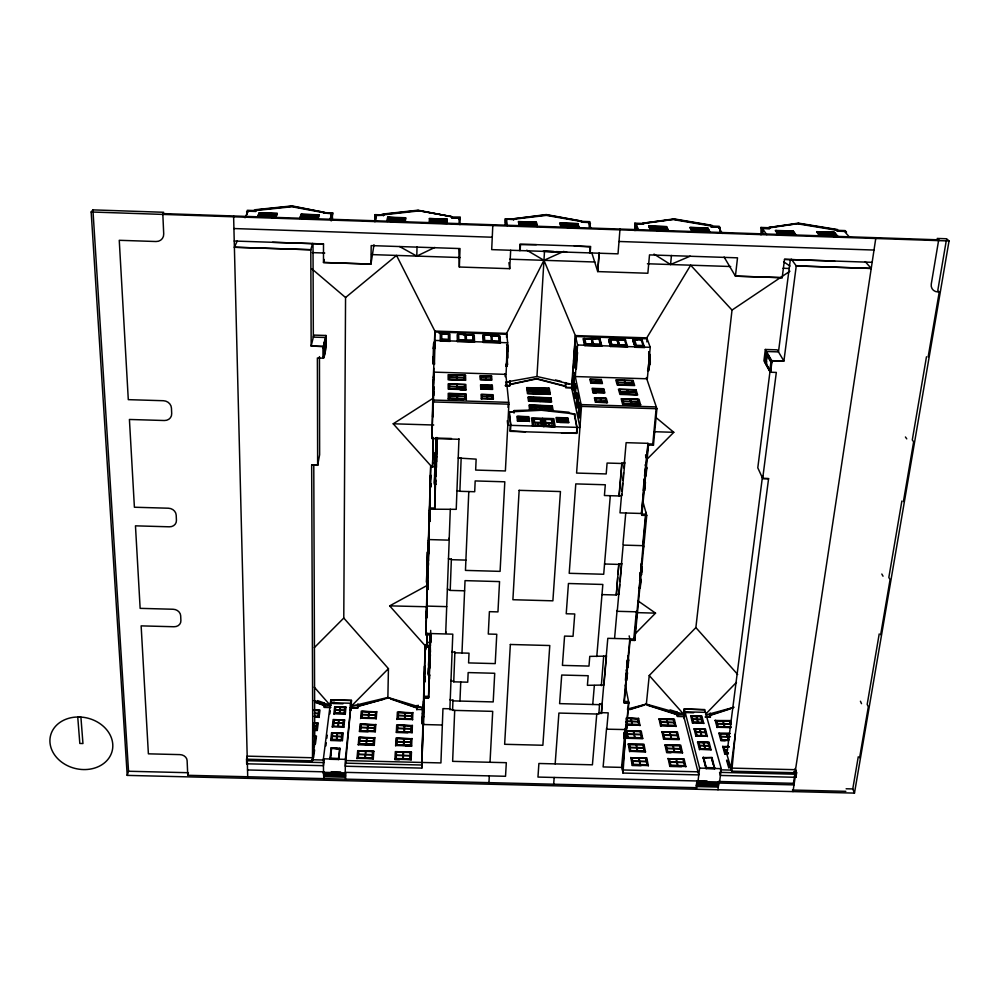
<?xml version="1.0" encoding="UTF-8"?>
<svg xmlns="http://www.w3.org/2000/svg" width="999" height="999" viewBox="0 0 999 999"><rect width="100%" height="100%" fill="white"/><g stroke="black" fill="none" stroke-linecap="round" stroke-linejoin="round"><path stroke-width="1.5" d="M325.949 335.477L323.551 346.503L311.188 346.054L313.811 335.09L325.949 335.477L325.949 346.965L323.551 358.179L317.382 357.992L317.645 465.297L311.663 465.122M329.882 759.265L329.882 758.541L338.886 758.765L338.886 759.49L329.882 759.265L331.144 747.976L340.047 748.813L331.144 747.976M330.332 759.277L331.556 748.663M330.444 705.656L330.444 702.722L351.124 703.259L351.061 710.214M331.181 220.941L331.543 213.262L324.113 213.012L331.543 213.749L330.032 219.43M331.368 220.23L332.717 212.924L325.711 212.687L292.083 205.906L254.545 209.802L254.208 210.539L247.265 210.314L246.628 214.885M343.194 733.341L331.568 732.679L330.669 740.521L340.921 740.771M331.543 213.262L331.181 218.032L332.242 218.107L332.717 212.924M331.481 739.984L332.28 733.004L342.407 733.628M332.43 220.379L332.442 217.357M332.28 727.122L333.154 719.505L344.618 720.154M333.079 726.61L333.853 719.817L343.843 720.441M333.841 714.11L334.69 706.693L346.004 707.342M334.64 713.611L335.389 706.992L345.242 707.604M338.436 759.477L338.461 758.503L330.369 758.303M339.56 749.15L339.573 748.438L338.461 759.215M342.407 733.266L341.695 740.247L335.864 740.097M342.382 740.808L343.194 732.979M343.144 726.872L343.843 720.079M423.251 708.104L387.874 697.439L388.436 668.643L343.781 618.044L345.554 297.527L311.788 268.793M343.831 727.422L344.618 719.792M344.555 713.86L345.242 707.242M345.242 714.397L346.004 706.98M323.514 771.54L323.426 772.314L345.267 772.851L345.354 759.352L351.398 700.486L330.794 699.962L323.414 758.815L323.526 773.775L345.329 774.3L345.567 772.364L505.531 776.285L506.318 762.687L452.634 761.35L454.707 710.389M323.713 774.45L323.614 775.224L345.392 775.761L345.342 772.065L345.267 772.851M345.517 779.145L345.567 772.364M324.176 759.59L323.414 765.684L246.678 763.798L246.553 759.215L312.45 760.838L312.724 723.151M350.199 710.189L350.249 703.97M351.398 700.486L345.304 766.221L421.803 768.106L423.089 722.614M440.721 340.934L440.821 333.142L440.796 334.066M356.98 758.703L357.692 750.661L373.813 751.423M357.729 705.731L357.704 708.279L351.273 708.116L351.298 705.569L357.729 705.731L357.904 703.945L357.879 706.493L383.653 699.25M357.804 757.791L372.527 758.516L373.039 751.36L358.416 750.986L357.804 757.791L372.54 758.154M358.241 744.942L358.916 737.112L374.825 737.874M374.051 738.161L359.64 737.437L359.041 744.417L372.103 744.742M375.799 724.712L360.115 723.95L359.453 731.568L368.069 731.78M360.239 731.056L360.826 724.263L375.037 724.987M360.639 718.556L361.276 711.151L376.748 711.9M361.413 718.056L361.975 711.45L375.999 712.162M436.763 442.507L436.263 445.104M436.8 445.479L436.9 442.445L436.438 445.542M459.927 224.688L460.127 217.245L453.146 217.008L417.994 210.19L382.155 214.136L382.043 214.885L375.124 214.648L374.875 216.146L374.825 219.555L375.824 219.593L376.049 215.047L383.479 215.309L383.616 214.335L417.982 210.552L451.66 216.646L451.66 217.819L459.053 218.069L459.253 224.076M374.912 221.815L375.124 214.648M375.124 221.229L376.049 215.047M435.152 492.594L435.239 486.575M435.252 485.127L435.239 486.326L435.339 483.391M435.926 469.842L434.94 469.805L436.113 437.862M435.164 491.908L435.264 486.038M435.252 485.789L435.264 484.927M435.826 456.73L435.739 461.688L436.138 446.753L436.063 451.523M436.85 451.61L435.889 451.635L435.964 446.815M435.839 468.818L436.226 475.899M435.914 456.143L435.976 452.147M436.051 446.166L436.113 442.282M436.201 441.595L436.263 437.624L435.889 451.635M435.964 466.271L436.026 462.05M436.051 460.414L436.026 461.788L436.001 456.855L435.851 462.699M436.126 454.582L436.188 451.073M436.288 450.424L436.338 446.391M436.713 445.929L436.326 441.034M436.426 440.334L436.451 438.299M436.575 446.728L436.501 467.47M436.575 446.541L436.513 440.884M436.663 441.433L436.063 451.361M436.675 440.184L436.713 437.637L436.238 454.657M373.251 759.103L373.826 751.061M373.564 744.779L374.063 737.799M374.825 737.512L374.275 745.341L365.522 745.117M375.05 724.625L374.563 731.418L363.099 731.131M375.262 731.967L375.799 724.35M375.537 718.418L376.011 711.812M376.049 215.534L383.479 215.309M383.466 215.784L383.616 214.335M376.223 718.955L376.748 711.538M438.486 222.777L438.536 219.605L445.929 219.855L445.929 223.039M435.951 484.253L434.478 484.215L434.865 468.007M434.94 469.805L435.314 453.671L436.788 453.721M429.77 509.178L456.231 509.328L458.966 438.723M435.052 483.666L434.69 508.079L429.795 507.929M387.699 217.145L387.187 221.428L387.699 217.145L405.582 217.757L405.219 222.04L390.184 221.528M388.524 217.332L388.062 221.179L388.524 217.332L404.707 218.356M429.745 652.135L429.945 644.692M429.932 641.907L430.02 637.387M429.645 661.85L429.27 675.711M429.957 654.757L430.132 634.328M430.07 663.324L429.982 667.869L428.596 667.832L428.359 675.049L429.757 675.087M430.294 642.669L430.881 635.489L430.756 642.457L426.985 642.432L426.885 647.102M430.694 630.431L430.619 634.952L425.899 634.827L427.072 583.578M430.457 652.172L430.182 643.368M438.012 222.765L438.062 219.58L430.669 219.33L430.569 222.515M627.372 709.103L646.353 704.095L684.165 714.784L684.265 708.928L704.62 709.889M387.949 698.039L357.879 706.131L357.704 707.916L351.273 707.754M434.066 357.767L434.403 364.435L435.027 341.67L434.902 348.464L433.928 348.439M433.204 391.67L433.104 396.091M433.466 377.734L434.028 373.401L433.479 377.56M428.359 675.049L429.158 646.478M432.53 466.808L433.366 437.462M430.569 645.267L429.195 645.229L428.771 662.175L430.169 662.212M423.713 697.764L428.583 697.851L429.058 671.778M429.433 651.785L429.857 634.59M429.046 681.593L429.183 674.25M430.207 647.252L430.007 637.624M434.428 363.823L432.979 363.786L433.141 356.855M434.016 343.431L433.429 348.863L434.053 342.245L435.015 342.27M429.458 515.984L429.807 521.403L429.458 516.133M430.07 508.766L429.558 511.176L429.682 505.906M430.432 475.187L430.332 479.845M458.978 439.285L431.955 438.511L432.817 396.653M433.678 356.581L434.053 342.245M433.067 416.77L432.679 411.838M432.754 410.889L433.404 378.871M433.091 401.823L433.766 368.156M405.219 222.04L405.582 217.757M411.426 752.359L395.329 751.598L394.917 759.64L399.35 759.752M395.629 745.878L396.029 738.049L411.9 738.81M395.716 758.728L410.414 759.452L410.676 752.284L396.066 751.922L395.716 758.728L410.427 759.09M412.375 725.636L396.715 724.874L396.328 732.492L407.804 732.779M396.416 744.979L410.914 745.704L411.163 738.736L396.753 738.373L396.416 744.979L410.926 745.341M397.003 719.48L397.377 712.062L412.824 712.811M397.09 731.98L397.427 725.187L411.625 725.911M397.752 718.98L398.089 712.374L412.088 713.086M427.072 609.49L426.361 617.969L427.272 581.293M425.986 647.839L426.024 646.515L425.149 646.49M427.435 581.343L427.722 589.585L428.059 558.516M426.81 617.981L426.486 612.262M427.622 585.227L427.722 581.306M427.997 565.322L428.084 561.313M427.722 589.585L427.872 582.917M427.897 581.356L427.41 582.667M428.871 537.462L428.309 545.779M429.92 495.229L430.257 500.362M430.02 489.847L430.144 484.852M428.459 565.334L428.521 562.662M429.533 519.98L429.607 516.433M429.508 515.796L429.607 511.401M429.645 511.176L430.706 465.646L393.219 423.788L432.779 398.464M423.588 723.838L422.215 723.813L422.465 713.586L422.677 706.643L424.038 706.68M422.252 722.289L422.677 706.643M421.803 768.106L423.077 714.735M423.439 706.793L423.588 700.823L423.863 706.805M423.888 688.249L424.163 694.068M423.439 725.674L423.039 724.063L423.251 733.478M423.351 716.695L424.563 666.146L424.85 671.615M427.972 582.305L426.548 582.267L427.172 559.74L427.41 552.097L428.821 552.135M423.951 697.739L425.199 644.53M426.998 567.17L427.41 552.097M423.801 716.845L423.651 704.27M424.625 681.643L424.263 678.496M425.961 632.13L425.924 633.416L452.784 634.165L449.862 709.527L452.584 709.602L452.597 710.339L492.707 711.363L490.022 762.274M434.84 247.44L416.795 256.094L417.02 246.953M451.66 216.646L417.982 210.552M411.638 725.549L411.388 732.342L401.386 732.092M411.863 719.342L412.1 712.737M411.163 760.039L411.438 751.997M411.913 738.448L411.638 746.278L405.819 746.128M412.112 732.891L412.375 725.274M412.575 719.879L412.824 712.462M429.233 222.852L447.24 223.464L447.24 219.168L429.395 218.556L429.233 222.852L441.246 223.252M429.395 218.556L447.24 219.168M430.207 219.218L446.403 219.293L446.403 223.152L430.107 222.115M416.783 709.789L416.908 705.456L416.845 707.242L423.264 707.404M418.156 706.58L418.194 705.194M427.272 633.341L426.923 645.779L425.174 645.741L389.66 605.869L427.023 585.514M433.341 438.573L432.555 465.696L430.706 465.646L427.672 564.497M432.979 363.786L433.541 343.419M422.215 723.813L422.427 716.807L423.801 716.708L423.564 724.475M426.548 582.267L426.773 574.612L428.209 574.662M426.76 573.201L427.197 560.976L428.633 561.013L428.633 536.85M423.301 706.568L425.174 645.741M426.91 593.993L427.26 581.381M432.754 399.475L434.852 331.081L396.516 255.419L345.554 297.527M423.576 707.954L424.138 684.078M426.361 617.969L427.485 581.381M427.909 566.246L428.084 557.579M428.296 553.521L429.27 532.03M429.333 521.391L430.107 490.084M432.579 416.758L433.304 386.463L433.678 389.598M423.988 696.253L421.878 765.022L345.629 763.136M424.6 681.905L424.987 666.158M425.899 634.827L429.845 505.919M430.544 487.512L430.881 475.199M431.955 438.474L433.116 400.037L508.716 402.36M434.028 373.401L433.054 393.219M424.001 707.354L424.063 700.499M427.085 607.804L426.486 612.499M428.758 553.596L428.683 538.211M430.057 511.95L429.92 516.433L429.17 516.421L427.909 569.343M433.366 403.246L433.678 391.683M424.063 707.554L423.464 712.349M424.925 681.942L425.087 676.897M425.924 649.6L426.024 646.515M429.071 544.068L428.271 556.768M429.807 521.403L430.082 512.4M430.981 486.738L431.068 483.628M433.816 395.567L434.078 386.938M426.985 642.432L427.235 634.527M387.874 697.439L351.223 706.256L351.411 700.374L330.806 699.849L330.619 705.731L313.973 700.586M428.396 673.538L428.583 667.894M428.958 652.447L429.195 645.229M434.515 482.717L434.715 476.398M434.602 476.036L435.314 453.671M434.478 484.215L434.74 476.111L436.213 476.148M429.77 647.24L430.107 634.465M436.251 445.916L436.438 437.624M429.695 652.509L430.444 634.427M428.583 697.851L430.644 633.541M434.677 509.328L436.975 437.512M436.688 452.497L436.825 448.451M436.838 445.729L436.938 442.42M429.582 678.958L429.707 674.999M430.894 634.353L430.045 650.524M436.076 480.207L435.439 484.877M451.66 217.819L459.078 217.582L459.103 219.48M411.001 731.78L411.101 728.858L404.595 728.696L404.47 731.618M430.094 222.602L430.219 218.744M449.325 334.34L449.35 333.416L438.873 333.054M449.35 341.208L449.35 333.416M448.239 399.188L448.226 393.344L466.158 393.906L466.333 399.75M449.026 389.198L449.013 384.128L465.022 384.627L465.147 389.697M449.075 398.813L449.063 393.594L465.334 394.093L465.472 399.325M460.039 219.505L460.127 217.245M450.299 509.24L449.188 539.31L449.175 538.049M510.676 250.262L509.727 268.681L459.34 267.02L460.027 248.564L371.191 245.604L370.954 264.098L323.489 262.525L323.501 243.968L234.228 241.034M457.679 334.902L457.717 333.978L465.297 334.228L465.497 340.796L474.125 341.071L474.075 341.995M457.804 341.483L457.717 333.978M464.597 590.809L450.212 590.409L451.373 559.04L448.514 558.965L448.514 558.316M465.497 340.796L465.297 334.228M468.793 491.558L465.459 570.404L500.087 571.366L504.807 481.805L475.174 480.931L474.7 491.733L459.877 491.296L461.163 458.116L458.229 458.029L476.136 459.14L475.661 470.067L505.382 470.954L508.891 404.158L505.881 374.85M466.233 335.002L472.889 334.765L473.139 340.597L466.433 340.372L466.246 334.553M466.433 340.372L473.151 340.135M452.597 710.339L452.959 700.162L450.237 700.087L450.237 699.35M452.959 700.162L452.972 700.886L493.206 701.922L494.717 673.276L468.156 672.577L467.719 682.192L453.733 681.83L454.882 652.097L452.122 652.022L452.11 651.323M466.021 389.647L448.201 389.098L448.176 383.891L465.834 384.44L465.996 390.109L460.064 389.922M472.889 334.765L473.139 340.597M473.776 335.414L465.272 334.677M459.952 701.073L460.751 682.017M461.975 652.996L465.034 580.631L499.55 581.593L497.952 611.9L489.398 611.663L488.286 634.04L496.765 634.265L495.217 663.611L468.581 662.911L469.018 653.184L454.895 652.809L454.882 652.097M404.058 731.605L404.183 728.683L397.664 728.521L397.527 731.443M483.329 335.714L483.366 334.802L490.946 335.04L491.433 341.633L500.049 341.895L499.999 342.832M481.306 389.223L481.106 385.077M481.331 399.125L481.106 394.368L493.044 394.73L493.381 399.038L481.356 398.663M483.728 342.307L483.366 334.802M481.88 398.826L481.668 394.555L492.507 394.892L492.782 399.163M492.832 224.75L491.695 249.625L618.006 253.846L620.004 229.046M490.946 335.04L499.438 335.764L500.049 341.895M491.433 341.633L483.791 340.934M491.895 335.826L498.551 335.577L499.05 341.421L492.345 341.196L491.92 335.364M492.345 341.196L499.05 341.421M590.122 228.059L589.86 221.653L582.991 221.416L546.291 214.548L512.237 219.018L505.344 218.781L505.319 223.214L506.418 224.001L506.381 219.193L513.773 219.443L506.381 219.193M505.369 225.187L505.344 218.781M506.568 337.375L506.618 333.379L543.956 260.314L563.811 251.361M513.748 219.93L513.661 218.756L546.378 214.922L581.418 221.054L581.593 222.228L588.96 222.477L590.884 228.296M507.28 348.913L507.504 344.618L506.543 344.593M507.667 342.757L434.665 340.434L434.852 331.081L506.618 333.379L507.667 342.757L506.043 374.375L433.691 372.115M506.955 355.731L507.405 364.797L507.28 354.358M505.969 366.121L506.93 366.146L506.943 354.283M507.342 358.054L508.204 350.836L507.504 344.618M508.004 407.355L508.154 404.558M509.852 380.831L509.652 384.677L536.5 378.946M488.948 782.642L489.298 775.886M509.915 381.381L509.79 385.964L505.344 385.826M531.118 226.286L519.155 225.886L518.531 221.578L536.326 222.178L537.1 226.498L536.326 222.178M525.499 431.805L510.501 430.881L510.789 425.537L508.928 411.963M519.155 225.886L518.531 221.578M519.393 221.766L519.942 225.637L519.393 221.766L535.526 222.315L536.201 226.186L535.526 222.315M510.789 425.537L509.428 411.975M510.289 425.337L509.977 431.331L576.997 433.366L577.434 427.385M519.63 250.562L519.98 244.118L590.634 246.478L590.159 252.909M520.154 250.574L520.479 244.655L536.338 244.668M514.023 413.099L514.16 410.564L541.321 409.727L568.968 412.237L569.18 413.274L574.924 413.986L541.408 410.264L508.691 411.95L514.273 411.588L514.16 410.564M517.47 421.203L516.982 416.321L528.846 416.683L529.408 421.566M528.808 421.228L528.309 416.858L517.557 416.521L517.981 420.891L524.163 421.091M529.607 409.365L553.034 410.089L552.297 405.819L529.033 405.094L529.582 409.815L544.218 410.264M530.082 409.515L529.595 405.294L540.147 405.619L540.696 409.84M542.994 251.336L566.833 252.135M533.653 425.861L542.782 426.136L541.658 418.793L532.642 418.519L533.653 425.861L542.782 426.136M544.13 251.236L553.721 251.561M505.606 382.155L536.95 376.523L544.505 251.211M541.296 410.164L540.659 405.457M541.795 409.877L541.233 405.644L551.785 405.969L552.397 410.202M543.818 426.823L542.607 418.281M544.93 426.211L554.045 426.486L552.809 419.143L543.793 418.868L544.93 426.211L554.045 426.486M556.043 251.636L565.634 251.948M560.039 222.989L561.026 227.297L560.039 222.989L577.809 223.589L578.983 227.435L566.995 227.51M560.914 223.164L561.788 227.048L560.914 223.164L577.022 223.714L578.059 227.123L561.813 226.573M628.508 709.677L645.704 704.32L676.935 714.297L677.384 716.096L683.741 716.258L698.788 774.912L623.001 773.051L625.874 729.57L606.743 729.183L608.204 712.849L601.336 712.674L603.808 684.303M557.317 422.102L556.655 417.719L567.395 418.044L568.144 421.978L557.342 421.64M561.513 432.892L576.535 432.879L576.923 427.547L574.188 413.961M574.3 245.941L590.059 246.978L589.635 252.897M565.359 386.413L565.621 382.567L565.621 387.699L571.528 387.887L575.349 335.577L543.956 260.314L526.76 250.187M577.022 223.714L578.021 227.597M578.945 227.909L577.809 223.589M581.593 222.228L581.418 221.054M568.768 422.315L556.843 421.953L556.068 417.52L567.907 417.882L568.743 422.764L559.79 422.49M573.613 361.326C575.074 339.273 576.935 381.955 574.088 361.351M574.113 354.208L574.562 347.952L575.824 353.421L575.374 359.74M571.84 389.385L573.95 359.478M574.325 356.581L575.561 336.501L647.115 338.786L646.84 341.87M574.35 357.605L574.525 355.107M572.614 386.526L573.376 375.824L574.238 379.795L573.476 390.559L573.076 386.538M574.675 357.854L574.887 354.932M575.299 349.101L575.973 346.203M573.101 387.762L573.713 378.459M574.862 366.92L575.312 360.639L574.05 355.095M574.138 380.02L573.438 389.76L572.727 386.014M576.348 368.331L575.374 368.306L575.986 352.984L574.55 346.753L575.986 346.803M646.778 337.862L650.224 347.302L647.327 378.796L575.324 376.548L577.572 344.992L575.349 335.577L646.778 337.862L690.659 265.197L732.017 310.09L695.878 627.584L649.238 675.499L646.353 704.095M574.775 395.666L575.412 386.263M576.923 427.547L574.675 413.973M588.96 222.477L581.63 221.741M589.223 226.81L588.998 221.99M576.798 405.144L577.434 395.616M577.984 397.065L577.185 408.079L576.286 403.808L577.072 392.857L578.471 397.078M577.772 406.718L577.946 402.997M583.603 338.923L599.712 338.524L601.323 346.054M578.871 414.91L579.532 405.257M584.665 338.786L591.296 338.549L592.694 344.393L586.026 344.18L584.69 338.336M579.994 406.98L579.245 417.082L578.458 413.012M585.114 345.529L583.641 338.461M553.671 784.215L554.17 777.472M555.169 763.885L558.903 713.061L598.876 714.073L599.562 703.933L602.285 704.008L601.46 713.411L598.751 713.336M575.324 376.548L574.45 372.565L581.493 406.393L576.585 473.064L606.206 473.938L607.092 463.049L621.99 463.486L619.168 495.966L604.42 495.529L605.307 484.765L575.786 483.903L569.205 573.301L603.696 574.263L610.302 495.704M586.026 344.18L592.732 343.943M374.163 730.856L374.388 727.934L367.869 727.771L367.632 730.681M591.296 338.549L592.694 344.393M585.177 344.605L601.435 344.667M593.094 392.545L604.894 392.907L603.796 388.723L592.082 388.361L593.069 392.994L596.016 393.082M593.543 392.707L592.669 388.549M599.637 339.435L599.712 338.524M595.454 402.185L607.442 402.56L606.293 398.239L594.393 397.864L595.454 402.185L607.442 402.56M609.153 339.735L617.669 339.548L619.592 345.704L611.013 345.429L609.19 339.273M610.252 339.148L611.825 345.005L618.531 344.767L616.858 339.36L610.252 339.148L611.825 345.005M617.669 339.548L625.249 339.335L627.659 347.04L610.501 346.491L608.628 339.573L625.586 340.11M611.013 345.429L610.938 346.353L609.477 341.421M606.755 402.684L605.781 398.401L595.004 398.064L595.941 401.885L606.793 402.222M367.22 730.681L367.457 727.759L360.939 727.597L360.676 730.506M616.858 339.36L618.493 345.217M619.592 345.704L617.707 339.098M592.744 704.482L594.343 685.489M596.778 656.568L602.834 584.465L568.443 583.503L566.221 613.761L574.75 613.985L573.039 636.313L564.572 636.088L562.425 665.384L588.973 666.083L589.772 656.38L606.455 656.118L603.933 685.027L587.4 685.314L588.186 675.724L561.713 675.037L559.602 703.633L599.687 704.67L599.562 703.933M719.867 231.219L720.229 227.847L719.28 226.311L712.424 226.086L711.962 225.324L674.038 218.893L641.82 223.414L634.877 223.177L634.79 230.594M625.174 340.247L625.249 339.335M635.277 229.583L635.664 224.975L634.877 223.177M636.063 224.076L643.456 223.838L636.063 224.076L638.511 229.695M635.864 230.519L636.101 227.635L635.052 227.597M636.101 223.589L636.438 228.396L635.814 226.973M627.135 346.865L627.247 345.492L619.63 345.254M640.671 405.119L638.998 399.25L621.166 398.701L622.689 404.57L639.173 405.07M596.765 714.023L592.419 764.809L538.898 763.486L537.962 777.072L696.89 780.968L697.527 782.916L719.068 783.441L719.355 781.23L719.567 782.005L697.989 781.48L697.801 780.694L707.03 780.931M623.413 404.195L622.065 398.951L638.236 399.45L639.71 404.695M601.323 685.676L603.696 656.056M619.03 495.354L621.84 462.912L624.762 462.999L621.915 495.442L619.168 495.966M643.418 224.325L643.144 223.139L674.238 219.268L710.601 225.437L711.138 226.898L718.481 227.148L722.377 233.429M636.887 340.172L632.854 340.047L635.102 347.277L644.63 347.577L641.932 339.573L633.453 339.298L634.652 344.543M603.933 682.779L607.804 638.324L634.502 639.01L646.078 513.061M621.615 494.23L619.992 512.849L641.37 513.474L641.87 515.322L646.74 515.459L634.815 640.434L630.119 640.309L629.158 635.876M621.89 491.146L622.564 483.429M622.827 480.344L623.501 472.627M623.913 468.007L626.123 442.669L647.951 443.331L648.476 445.042L641.87 515.322M635.526 347.128L633.453 339.298M601.985 594.605L616.308 594.992L617.657 577.509M617.919 574.45L618.731 565.284M648.788 225.999L650.536 230.332L648.788 225.999L666.508 226.598L668.456 230.457L656.493 230.532M616.308 594.992L618.868 563.761L621.703 563.836L618.968 594.405L616.171 594.33M649.7 226.174L651.248 230.082L649.7 226.174L665.759 226.723L667.469 230.145L651.286 229.595M606.58 728.184L603.121 766.932L621.99 767.394M614.647 637.587L617.07 610.389M622.964 544.255L625.774 512.824M619.642 584.565L617.257 611.301L637.087 611.838M619.917 581.518L623.164 545.104L643.393 545.679M636.663 395.017L635.239 389.91L619.318 389.423L620.654 394.068L636.7 394.568M641.845 340.484L641.932 339.573M644.105 347.402L644.218 346.029L635.651 345.754M648.676 352.972C650.212 376.561 651.36 357.542 648.651 351.611M649.013 352.784L649.912 355.282L649.637 363.399L648.975 370.567L647.552 370.517M648.9 369.193L649.637 363.399M665.759 226.723L667.432 230.619M668.406 230.931L666.508 226.598M404.395 221.728L404.72 217.882M645.816 457.817L645.616 454.782M627.384 659.989L627.085 668.031M641.37 513.474L643.793 487.549M644.08 484.503L644.942 475.349M645.229 472.302L647.951 443.331M629.82 638.885L623.95 701.435L628.546 701.548L626.148 731.156M625.249 685.089L628.833 703.021L624.238 702.896L630.119 640.309M626.848 677.322L627.247 673.126M627.921 665.908L627.859 657.417M644.58 488.898L645.167 482.604M645.916 474.575L646.515 468.231L645.691 465.422M627.472 673.064L626.798 680.244L625.424 680.207L626.086 673.026L627.472 673.064L626.897 670.267M628.683 660.189L628.009 667.432L626.623 667.394L627.297 660.152L628.683 660.189L627.809 656.031M644.667 490.397L645.429 482.33L643.955 482.28L643.206 490.347L644.667 490.397L643.893 487.649M646.778 467.932L646.016 476.061L644.542 476.024L645.304 467.894L646.778 467.932L645.991 465.259M623.925 735.476L624.125 732.23M624.038 737.836L624.575 732.242M624.075 738.536L624.662 732.429M403.933 221.616L404.233 218.444L396.84 218.194L396.478 221.366M621.715 765.871L625.249 728.721M636.425 611.088L633.99 636.738L634.815 640.434M645.829 512.187L642.844 543.568L643.731 546.952M625.424 729.582L626.161 721.852M643.106 223.626L674.238 219.268M653.995 254.096L670.566 264.523L671.44 255.444M648.476 445.042L653.446 445.192L656.917 408.716L646.328 377.572M626.448 731.343L640.571 731.343L641.87 738.149M626.823 726.111L627.222 722.027M640.147 586.675L640.709 580.744L639.735 576.785M642.007 567.195L641.433 573.176L640.771 570.554M626.873 719.118L626.773 728.995L625.411 728.958M640.209 577.572L640.958 580.581L640.222 588.186L638.811 588.149M640.097 574.637L641.52 574.675L642.245 567.007L640.821 566.97M625.973 732.13L627.047 738.298L642.719 738.698L641.246 731.068L625.699 730.669M627.684 737.786L626.485 730.993M628.184 744.23L643.98 744.267L645.491 752.11M719.829 773.388L720.404 775.449L795.928 777.297L796.615 772.776L731.792 771.178L735.351 733.84M628.983 744.555L643.306 744.555L644.642 751.548L630.257 751.186L629.02 744.193M629.607 751.71L628.221 743.868M630.781 757.816L646.803 757.841L648.363 765.896M631.58 758.141L646.116 758.141L647.489 765.321L637.275 765.072M630.806 757.442L632.242 765.509L641.033 765.721M632.891 764.959L631.618 757.779M637.886 718.843L626.798 718.206M638.548 718.581L626.311 717.906M639.185 725.112L637.924 718.493M640.009 725.649L638.586 718.219M707.092 232.243L692.22 231.743L690.109 227.397L707.804 227.997L710.064 232.342L707.804 227.997M691.033 227.585L692.894 231.481L691.033 227.585L707.067 228.122L709.053 232.03L707.067 228.122M345.392 775.761L345.479 774.987M345.542 776.435L345.454 777.21L323.713 776.673L323.614 772.989L323.526 773.775M692.22 231.743L690.109 227.397M711.138 226.898L710.601 225.437M658.978 719.093L674.337 719.13L676.036 726.573M659.765 719.405L673.688 719.405L675.187 726.036M660.601 726.173L659.015 718.743M661.201 725.674L659.802 719.055M661.925 731.942L677.497 731.98L679.233 739.61L663.586 739.223L661.962 731.593M662.724 732.267L676.835 732.267L678.371 739.06M718.481 227.148L711.188 226.411M664.198 738.711L662.762 731.905M719.193 228.296L718.531 226.661M664.947 745.154L680.731 745.192L682.529 753.034M338.886 759.49L340.047 748.189M342.757 726.31L343.069 723.388L338.673 723.276L338.349 726.198M343.419 720.254L343.094 723.151L338.698 723.039L339.036 720.142M665.759 745.479L680.069 745.479L681.655 752.472L667.282 752.11L665.796 745.117M664.984 744.792L666.67 752.634L670.991 752.746M668.069 758.74L684.065 758.765L685.913 766.832M668.88 759.065L683.403 759.065L685.027 766.245L679.195 766.108M668.106 758.378L669.829 766.433L681.53 766.72M670.454 765.883L668.918 758.703M670.067 709.864L677.172 712.125L676.897 714.66L647.152 705.157M677.622 713.923L677.347 716.458L683.703 716.62L683.99 714.085L677.622 713.923L677.172 712.125M396.004 221.353L396.366 218.169L388.961 217.919L388.549 221.091M719.567 782.005L721.266 768.643L704.657 709.565L684.303 709.04L683.803 713.386L684.527 716.183M684.24 718.718L685.014 711.825L705.444 712.349M337.937 726.186L338.261 723.264L333.866 723.151L333.516 726.073M338.624 720.129L338.286 723.026L333.891 722.914L334.24 720.017M690.646 716.158L701.86 716.083L703.771 723.526M691.445 716.458L701.223 716.358L702.909 722.989M692.519 723.239L690.684 715.796M693.106 722.739L691.483 716.108M694.043 729.02L705.419 728.945L707.379 736.6M330.706 756.143L331.218 751.822M694.854 729.332L704.77 729.233L706.493 736.038M695.966 736.313L694.08 728.658M696.565 735.788L694.892 728.983M697.527 742.245L709.065 742.182L711.088 750.037M698.351 742.569L708.403 742.469L710.189 749.462L700.112 749.213L698.401 742.207M769.592 228.596L762.262 228.346L769.592 228.596L769.13 227.422L798.638 223.501L836.3 229.695L837.174 230.682L844.48 230.931L846.503 232.118L845.117 230.582L838.298 230.357L837.624 229.583L798.338 223.127L767.906 227.685L761.001 227.447L760.988 234.852M699.512 749.75L697.577 741.882M696.89 780.968L696.091 787.687L187.762 775.299L187.113 760.576A6.956 5.719 10.3 0 0 179.932 754.62L148.389 753.833L141.134 625.874L173.963 626.748A7.28 6.231 13.7 0 0 180.894 620.654L180.682 615.784A7.293 6.244 13.8 0 0 173.152 609.253L140.147 608.354L135.464 525.836L169.306 526.81A7.53 6.606 17.2 0 0 176.436 520.329L176.199 515.159A7.542 6.618 17.4 0 0 168.431 508.216L134.403 507.23L129.42 419.468L164.348 420.517A7.792 7.005 22.4 0 0 171.691 413.636L171.453 408.129A7.817 7.018 22.7 0 0 163.424 400.724L128.297 399.65L119.256 240.297L155.994 241.521A8.317 7.642 35.9 0 0 163.711 233.916L162.8 213.586L163.674 212.275L92.919 209.877L91.171 211.988L127.21 775.386L854.47 793.094L949.05 240.971L946.602 238.761L937.212 238.449L938.71 239.822L931.268 284.066A8.304 7.243 -36.6 0 0 937.799 291.933L939.26 291.983L928.146 356.968M762.324 227.872L763.361 229.308L762.924 232.642L761.9 232.642L762.299 229.27L761.001 227.447M696.478 789.247L697.339 782.142M697.527 782.916L697.801 780.694M697.989 781.48L699.6 768.106L684.303 709.04M703.121 757.854L711.65 757.692L714.397 768.755M703.146 757.567L705.956 768.556L714.834 768.768L712.012 757.454L703.171 757.654L706.106 757.729M703.646 758.204L703.733 757.504L706.33 768.306L703.221 757.23M730.269 708.89L709.877 715.496L710.177 712.974L710.389 717.307L705.306 717.17M323.614 773.376L323.813 771.827L247.527 769.967M323.713 776.673L323.813 775.898L326.91 775.973M705.956 768.556L706.043 767.844L714.934 768.056M706.405 768.556L706.493 767.856M715.109 720.529L730.431 720.566L731.305 723.401M775.474 230.757L793.169 230.881L796.166 235.252L778.371 234.653L775.474 230.757L793.119 231.356L796.166 235.252M715.908 720.841L729.807 720.841L730.956 724.6M776.473 230.469L778.995 234.39L795.167 234.465L792.469 231.019L776.473 230.469L779.382 234.303M325.886 745.878L326.261 742.831M326.835 738.261L327.21 735.214M329.87 713.885L330.244 710.838M717.145 727.609L715.147 720.179M778.371 234.653L775.536 230.282M717.719 727.11L715.946 720.479M765.334 349.463L771.715 360.689L783.865 361.014L777.272 349.85L765.334 349.463L763.923 360.826L770.254 372.227L776.323 372.427L762.687 478.496L768.581 478.671M718.818 733.391L729.707 733.303M765.072 362.899L766.495 351.511L778.483 351.898L790.334 259.615M719.63 733.703L729.757 733.603M765.846 364.036L767.02 354.67L767.931 354.645L771.927 361.688L770.729 371.153L769.779 371.128L765.846 364.036L766.757 364.011M770.791 370.679L769.742 370.479L765.996 363.748L767.057 355.307L767.994 355.332M766.408 364.061L766.708 361.326M767.244 357.367L767.557 354.633L771.553 361.675M718.868 733.029L720.916 740.671L725.174 740.771M719.68 733.341L721.503 740.147L728.571 740.334M769.779 371.128L770.978 361.65L767.02 354.67M770.079 370.791L757.791 467.807L762.687 478.496L768.593 478.596L730.893 768.094L795.516 769.692M722.639 746.603L728.396 746.39M770.254 372.227L771.715 360.689L783.903 361.076L796.253 265.884L791.345 259.191M724.113 257.055L735.426 276.149L782.192 277.647L784.515 259.353L872.152 262.325M717.956 789.772L718.855 782.667L719.068 783.441M723.463 746.927L729.208 746.715M722.677 746.241L724.799 754.083L727.672 754.158M723.501 746.565L725.386 753.558L728.246 753.633M726.847 754.195L762.587 475.724M726.56 760.189L728.783 767.894M727.397 760.526L729.37 767.344M769.08 227.897L798.638 223.501M330.694 707.592L324.263 707.429L324.5 703.084L317.482 700.599M825.798 236.251L819.867 236.051L816.683 231.681L834.302 232.28L837.711 236.176L833.191 236.501M817.644 231.868L820.466 235.801L836.625 235.864L833.616 232.405L817.644 231.868L820.841 235.714M314.373 742.732L314.785 739.735M314.81 739.497L315.222 736.525M316.196 729.395L316.596 726.473L313.986 726.41M312.45 760.838L315.659 736.7M316.583 729.957L317.457 723.164L314.61 723.101M318.356 716.97L319.205 710.364L313.586 710.214M313.549 735.976L316.458 736.051L315.447 743.868M314.373 730.431L317.257 730.506L318.244 722.889L313.948 722.789M319.018 717.494L319.98 710.089L313.773 709.927M819.867 236.051L816.683 231.681M837.637 236.651L834.302 232.28M849.562 237.15L844.417 231.418L837.112 231.169L836.3 229.695M718.805 783.041L793.993 784.889L793.456 783.328L875.873 237.7M792.981 791.595L796.066 771.228M373.976 244.73L370.954 264.098L323.501 262.475L324.275 259.49M854.47 793.094L852.771 788.935L858.266 756.755M879.207 633.928L867.194 704.382L868.318 706.83L859.602 757.754M901.872 501.036L888.835 577.447L890.072 579.632L880.656 634.69M926.473 356.793L912.287 439.935L913.635 441.82L903.421 501.523M946.34 240.284L937.786 290.472L939.26 291.983M317.645 465.297L319.63 454.745L319.455 356.606M246.678 763.798L247.602 759.228M246.553 759.215L247.128 756.393M324.138 357.093L324.138 347.515L325.624 340.647L324.675 340.559L323.177 347.49L323.177 357.068L324.138 357.093L325.624 350.125L325.512 337.487L313.336 337.1L313.012 243.681M323.564 357.08L324.75 351.511M323.564 347.502L325.062 340.572M187.762 775.299L188.436 772.714L128.534 771.253L127.21 775.386M324.113 213.012L324.313 212.325L291.945 206.269L255.969 210.015L255.544 211.451L248.089 211.201L245.03 217.782M312.637 243.381L310.789 249.738L311.176 346.104L323.551 346.503L323.551 358.179M301.386 218.531L317.969 219.093L319.081 214.822L301.149 214.223L299.875 218.481L301.149 214.223M317.969 219.093L319.081 214.822M316.758 218.669L317.694 215.509L310.277 215.26L309.278 218.419M318.194 214.947L317.195 218.781L318.194 214.947L301.935 214.398L300.824 218.232L301.935 214.398M308.803 218.394L309.802 215.247L302.385 214.985L301.323 218.144M271.228 217.507L275.749 217.657L277.235 213.411L259.278 212.799L257.63 216.571L265.185 217.307M275.749 217.657L277.235 213.411M274.575 217.245L275.836 214.086L268.394 213.836L267.095 216.983M276.336 213.536L275.012 217.357L276.336 213.536L260.052 212.987L258.616 216.808L260.052 212.987M266.621 216.97L267.932 213.823L260.489 213.574L259.128 216.721M257.642 217.045L259.278 212.799M255.544 211.451L255.969 210.015M234.39 247.24L310.789 249.738L234.39 247.24L237.3 240.884M246.99 214.473L247.327 213.724M247.577 212.312L248.077 210.714L255.532 210.964M705.594 714.21L736.475 682.305M634.777 634.228L655.531 613.136L637.774 600.711M351.223 706.256L388.436 668.643M314.36 647.602L343.781 618.044M646.603 459.665L673.788 432.305L656.068 417.607M732.017 310.09L789.922 271.216M670.566 264.523L690.209 256.169M331.181 215.11L332.242 214.698L331.168 214.66M733.229 707.592L709.914 715.147L710.426 716.945L705.344 716.807M629.907 709.59L644.243 705.132M706.006 714.897L734.078 707.242M513.636 219.231L546.353 215.397L581.381 221.528M383.604 214.822L417.969 211.026M255.969 210.502L291.958 206.743L324.313 212.812M437.962 438.661L436.963 438.086L451.473 438.499M350.224 707.629L351.086 707.654M330.694 707.23L324.263 707.067L324.5 705.269L314.685 701.785M423.201 709.59L416.783 709.427L416.845 707.642L387.949 697.677M313.649 710.401L318.781 710.539L318.394 713.348L314.535 713.249M626.997 718.393L630.806 718.493L631.368 721.315L626.273 721.191M422.465 713.586L423.376 713.611M334.64 713.249L344.555 713.498M693.144 722.389L702.946 722.639M333.841 713.748L345.242 714.035M692.557 722.889L703.82 723.164M314.498 713.486L318.369 713.573L317.982 716.408L314.098 716.308M626.311 721.415L631.418 721.553L631.98 724.387L626.86 724.263M730.394 724.075L724.038 723.913L724.887 726.76L731.268 726.922M626.073 721.99L627.434 722.027M314.111 716.495L318.356 716.608M361.413 717.707L375.537 718.056M397.764 718.631L411.875 718.98M626.773 724.45L639.21 724.762M661.238 725.324L675.224 725.674M717.769 726.76L730.169 727.072M314.76 717.032L319.018 717.145M360.639 718.194L376.236 718.593M397.003 719.118L412.575 719.517M626.136 724.949L640.047 725.299M660.639 725.823L676.073 726.211M717.195 727.26L731.056 727.609M423.114 724.525L442.357 725.012M314.423 723.276L317.033 723.351L316.633 726.236L314.023 726.173M729.532 733.778L726.96 733.716L727.821 736.625L730.394 736.688M333.079 726.248L343.144 726.51M696.603 735.426L706.543 735.689M332.28 726.76L343.831 727.06M696.003 735.951L707.429 736.238M313.574 729.32L316.583 729.595M360.239 730.694L374.563 731.056M397.103 731.618L411.401 731.98M627.722 737.424L641.907 737.786M664.235 738.348L678.408 738.711M721.54 739.797L728.621 739.972M314.373 730.069L317.257 730.144M359.453 731.206L375.262 731.605M396.328 732.13L412.125 732.529M627.085 737.936L642.757 738.336M663.636 738.86L679.283 739.26M720.966 740.309L728.071 740.484M729.183 746.902L723.975 746.765L724.837 749.762L727.447 749.824M331.493 739.622L341.695 739.884M700.162 748.85L710.239 749.1M330.669 740.147L342.395 740.446M699.55 749.375L711.138 749.675M727.522 750.062L724.912 749.999L725.786 753.009L728.408 753.071M359.041 744.043L373.564 744.405M630.282 750.823L644.68 751.186M667.32 751.748L681.693 752.11M725.424 753.196L728.296 753.271M358.241 744.58L374.275 744.979M395.641 745.504L411.65 745.903M629.645 751.348L645.529 751.748M666.708 752.272L682.567 752.672M724.849 753.721L727.722 753.795M331.156 748.313L340.047 748.538M331.144 748.401L340.035 748.626M632.929 764.597L647.527 764.959M670.491 765.521L685.064 765.883M729.42 766.982L732.329 767.057M356.993 758.328L373.251 758.728M394.93 759.265L411.176 759.665M632.28 765.134L648.401 765.534M669.867 766.071L685.963 766.47M728.833 767.519L731.755 767.594M247.178 756.143L312.862 757.766L311.663 465.047L317.645 465.222M706.418 767.594L714.41 767.794M323.414 758.815L345.354 759.352M699.6 768.106L721.266 768.643M311.663 759.74L324.126 760.039M345.879 760.576L440.921 762.924L442.957 708.616L449.862 708.791L449.862 709.527M720.354 769.829L731.081 770.092M247.302 760.714L323.801 762.599M697.989 771.815L622.452 769.954L628.846 702.909L624.25 702.796M719.542 772.352L794.829 774.2M331.318 771.727L340.671 771.952M718.381 781.493L793.456 783.328M334.59 774.712L343.918 774.949M703.009 783.716L712.225 783.94M718.568 784.877L697.065 784.352L696.877 783.566L696.603 785.776L718.081 786.3M846.128 788.773L852.771 788.935M792.432 790.034L845.828 791.333M425.137 647.065L430.382 647.202M429.695 662.824L430.419 654.77L429.008 654.894L428.546 665.222L429.47 665.247M625.886 680.856L626.635 672.876L626.036 669.942M423.988 696.278L428.608 696.365M423.951 697.627L428.583 697.752M331.656 700.711L334.553 700.786M332.767 703.521L342.969 703.783M685.789 712.574L693.581 712.774M325.637 704.208L328.209 704.283M678.721 713.261L681.268 713.323M324.263 704.869L330.706 705.032L330.619 705.731L314.248 687.137M706.855 714.672L710.689 714.772M429.158 531.181L428.371 551.398M428.821 539.572L449.188 540.147L445.716 633.054L445.716 631.668M428.421 540.671L429.158 540.834M428.371 548.289L428.996 548.226M465.896 560.102L451.373 559.69L451.373 559.04M604.557 563.998L619.018 564.41M427.172 559.74L428.121 559.765M426.985 565.621L427.934 565.646M426.96 568.681L428.396 568.718M640.097 580.357L639.285 588.798M639.535 580.544L640.958 580.581M426.773 606.093L446.728 606.63M389.66 605.869L427.06 606.755M637.25 612.637L655.531 613.136M557.292 419.617L562.212 419.767M562.524 419.767L567.444 419.917M557.317 419.755L562.237 419.905M562.549 419.917L567.469 420.067M518.006 420.442L528.833 420.779M517.494 420.754L529.433 421.116M393.219 423.788L433.728 425.012M653.696 431.693L673.788 432.305M653.071 444.031L648.114 443.881L641.533 514.073L646.39 514.21M436.638 443.344L436.276 457.592M436.388 450.212L436.675 461.675L435.202 461.638M435.901 450.836L436.85 451.048M432.904 452.959L435.664 453.034M432.879 454.095L435.639 454.17M435.814 456.893L436.775 456.93M435.064 461.775L436.201 461.7M432.604 462.912L435.364 462.987M430.681 466.745L435.302 466.883M645.042 476.673L645.891 467.657L645.067 464.86M643.706 490.996L644.542 482.055L643.731 479.208M456.955 490.609L459.877 491.296M434.827 332.005L506.718 334.303M465.309 334.515L458.666 334.303L458.803 339.672L465.497 339.897M490.971 335.339L484.34 335.127L484.715 340.509L491.421 340.721M592.245 338.574L598.851 338.786L600.349 344.18L593.681 343.968M617.794 339.385L624.4 339.598L626.148 345.005L619.48 344.792M463.399 334.94L474.25 335.277L474.562 342.17L457.317 341.621L457.205 334.74M490.584 335.801L499.875 336.101L500.499 342.994L483.266 342.445L482.842 335.552M595.441 339.148L583.091 338.761L584.677 345.666L601.848 346.216L600.074 339.298M611.863 344.555L618.531 344.767M440.771 339.548L449.4 339.822M457.854 340.097L465.522 340.347M577.572 344.992L650.224 347.302M325.012 341.271L324.176 347.827L323.214 347.802M649.525 354.97L648.039 371.141M506.755 350.786L508.204 350.836M575.986 352.984L577.434 353.034M648.95 355.244L649.912 355.282M574.525 353.921L575.474 360.202M323.177 347.49L324.138 347.515M770.978 361.65L771.927 361.688M771.777 361.988L770.828 361.963L767.057 355.307M323.177 347.964L324.138 348.002M770.916 362.125L771.865 362.162M325.012 349.812L324.176 356.443L323.177 356.593M433.116 357.442L434.078 357.467M480.956 377.61L485.776 377.897M486.076 377.772L490.896 378.047M591.133 381.044L595.953 381.331M596.228 381.206L601.048 381.493M449.425 377.098L456.643 377.322M457.105 377.335L464.335 377.56M617.732 382.355L624.912 382.58M625.362 382.592L632.554 382.817M449.425 377.26L456.655 377.485M457.105 377.497L464.335 377.722M617.769 382.517L624.962 382.742M625.411 382.754L632.604 382.979M506.456 381.993L509.989 382.105M565.884 383.853L569.405 383.953M572.839 384.553L536.95 376.523M573.151 386.201L573.376 376.486L574.088 380.194M433.391 382.38L433.291 386.675M505.369 385.452L509.802 385.589L509.665 384.315L536.525 378.584L565.384 386.039L565.646 387.325L571.553 387.512L579.944 427.46L507.779 425.262L507.33 420.654M433.254 383.753L433.154 388.099M481.518 386.863L486.401 387.013M486.713 387.025L491.595 387.175M593.406 390.334L598.276 390.484M598.588 390.497L603.446 390.646M481.53 387L486.413 387.15M486.725 387.162L491.608 387.312M593.443 390.472L598.314 390.621M598.613 390.634L603.483 390.784M449.488 386.351L456.83 386.588M457.292 386.601L464.622 386.825M620.416 391.658L627.722 391.883M628.184 391.908L635.476 392.132M449.488 386.526L456.83 386.75M457.292 386.763L464.635 387M620.466 391.833L627.772 392.058M628.234 392.07L635.526 392.307M527.759 389.61L532.455 389.747M532.754 389.76L537.45 389.91M539.098 389.96L543.793 390.097M544.093 390.109L548.788 390.259M527.772 389.772L532.479 389.91M532.767 389.922L537.474 390.072M539.123 390.122L543.818 390.272M544.118 390.272L548.813 390.422M481.331 388.773L492.057 389.111L491.77 385.414M593.581 392.257L604.258 392.582L603.296 388.873M449.038 388.748L465.172 389.248M527.996 391.396L532.717 391.546M533.004 391.558L537.724 391.708M539.373 391.758L544.093 391.895M544.38 391.908L549.088 392.058M528.021 391.571L532.742 391.708M533.029 391.72L537.749 391.87M539.41 391.92L544.118 392.07M544.418 392.07L549.125 392.22M433.067 392.882L432.967 397.365M578.359 397.29L577.16 407.255L576.398 403.296M482.092 396.403L487.062 396.69M487.375 396.566L492.345 396.853M595.754 399.912L600.736 400.199M601.011 400.075L605.993 400.362M449.55 395.891L457.005 396.128M457.48 396.141L464.935 396.366M623.201 401.261L630.619 401.486M631.081 401.498L638.498 401.735M449.55 396.066L457.018 396.303M457.48 396.316L464.947 396.541M623.251 401.436L630.669 401.66M631.131 401.685L638.548 401.91M529.045 399.051L533.816 399.2M534.115 399.2L538.886 399.35M540.571 399.4L545.342 399.55M545.641 399.563L550.399 399.712M529.07 399.188L533.841 399.325M534.14 399.338L538.911 399.488M540.584 399.538L545.354 399.687M545.654 399.7L550.424 399.837M481.905 398.376L492.794 398.701M449.1 398.364L465.484 398.863M623.451 403.746L639.747 404.245M448.251 398.726L466.346 399.288M622.727 404.108L640.709 404.67M460.302 399.563L463.311 399.65M581.093 404.595L656.306 406.905L652.846 443.294L653.446 445.192M432.992 401.935L508.891 404.158M581.493 406.393L656.917 408.716M530.144 407.117L534.977 407.267M535.289 407.267L540.122 407.417M541.82 407.48L546.653 407.617M546.952 407.629L551.785 407.779M530.169 407.255L535.002 407.405M535.302 407.417L540.147 407.567M541.845 407.617L546.678 407.767M546.977 407.767L551.81 407.917M530.107 409.078L540.721 409.403M541.82 409.428L552.435 409.752M246.566 211.788L247.565 211.825M374.875 216.146L375.874 216.171M459.115 218.993L460.189 219.031M505.594 220.567L506.58 220.604M589.472 223.414L590.459 223.451M635.664 224.975L636.725 225.012M719.243 227.809L720.229 227.847M763.361 229.308L762.299 229.27L763.273 229.745M259.29 213.274L277.235 213.886M301.161 214.698L319.081 215.297M387.687 217.62L405.569 218.232M518.506 222.053L536.301 222.652M560.014 223.464L577.784 224.063M648.751 226.461L666.458 227.06M690.072 227.859L707.754 228.459M816.62 232.155L834.227 232.742M776.96 231.056L784.265 231.306L786.737 234.553M818.119 232.455L825.424 232.705L828.196 235.964M259.84 215.072L267.295 215.334M275.237 215.597L267.769 215.347L275.187 215.722M301.873 216.496L309.328 216.758M309.802 216.771L317.245 217.02M388.761 219.443L396.191 219.693M404.096 219.955L396.665 219.705L404.083 220.08M430.619 220.854L438.037 221.104L430.619 220.979M445.929 221.378L438.511 221.129L445.929 221.503M520.117 223.888L527.509 224.138M527.971 224.151L535.377 224.4L527.996 224.275M561.788 225.287L569.168 225.537M569.63 225.562L577.022 225.811L569.667 225.687M658.241 228.559L650.873 228.309L658.304 228.684M658.703 228.571L666.071 228.821M699.725 229.957L692.369 229.708L699.799 230.095M700.187 229.982L707.542 230.232M778.109 232.617L785.451 232.867M785.913 232.879L793.243 233.129L786.013 233.004M819.417 234.016L826.747 234.266M827.209 234.278L834.527 234.528M259.777 215.197L267.245 215.459M301.835 216.621L309.29 216.883M309.752 216.895L317.207 217.145M388.748 219.568L396.178 219.817M520.129 224.013L527.534 224.263M561.813 225.424L569.205 225.674M658.766 228.696L666.133 228.946M700.262 230.107L707.617 230.357M778.209 232.742L785.551 232.992M819.53 234.141L826.86 234.39M827.322 234.403L834.64 234.653M258.604 216.321L275.012 216.87M300.824 217.745L317.195 218.306M388.074 220.704L404.408 221.254M519.967 225.162L536.226 225.712M692.944 231.006L709.103 231.556M257.63 216.571L275.749 217.183M299.875 217.994L317.969 218.606M387.187 220.954L405.219 221.553M519.18 225.412L537.125 226.011M561.051 226.823L578.983 227.435M650.574 229.857L668.456 230.457M692.27 231.268L710.114 231.868M778.433 234.178L796.228 234.777M819.929 235.577L837.711 236.176M162.8 213.586L938.71 239.822M91.171 211.988L949.05 240.971M233.916 228.546L492.257 237.225M619.005 241.483L874.013 250.05M272.515 242.307L323.501 243.968M796.253 265.884L871.24 268.431L865.246 261.663M796.29 265.934L871.24 268.431M312.275 252.622L324.75 253.034M371.553 254.595L460.214 257.542M509.84 259.191L594.904 262.013M647.414 263.761L730.681 266.521M783.016 268.269L789.173 268.469M782.229 277.697L735.426 276.149L737.512 257.829L649.5 254.895L647.864 273.251L597.714 271.591L591.808 252.822M784.515 259.353L834.64 261.076M798.576 223.976L836.238 230.17M674.188 219.743L710.551 225.911M555.506 379.97L561.288 381.456M537.949 379.32L563.923 386.039M390.834 699.038L416.833 708.004M314.685 702.147L324.5 705.631L324.5 703.084M399.575 246.553L416.795 256.094M783.603 261.75L789.972 266.046M695.878 627.584L737.674 674.462M649.238 675.499L684.165 714.784M833.616 232.405L836.625 235.864M836.001 236.226L833.178 232.967L825.873 232.717L828.658 235.976M792.469 231.019L795.167 234.465M794.567 234.827L792.032 231.568L784.727 231.318L787.2 234.578M769.13 227.422L769.642 228.122M762.262 228.346L766.807 234.678M905.419 436.988L906.755 438.861M708.528 231.918L706.618 228.684L699.288 228.434L701.148 231.668M700.686 231.643L698.838 228.421L691.508 228.172L693.306 231.393M767.07 365.234L770.354 371.141M881.817 574.025L883.029 576.211M666.907 230.507L665.297 227.285L657.966 227.035L659.515 230.257M659.053 230.245L657.504 227.01L650.162 226.773L651.66 229.995M860.426 701.236L861.525 703.671M643.144 223.139L643.456 223.838M795.092 768.531L796.615 772.776M793.868 771.503L795.928 777.297M632.817 340.484L634.19 344.555M631.917 380.781L633.241 385.027L626.036 384.802L624.75 380.557M634.815 390.035L636.201 394.405L628.87 394.18L627.547 389.81M624.3 380.544L625.586 384.79L618.369 384.565L617.132 380.319M627.085 389.797L628.408 394.168L621.078 393.943L619.817 389.573M577.522 227.485L576.56 224.275L569.205 224.026L570.104 227.235M727.896 736.862L728.771 739.784M728.358 739.772L727.484 736.85L721.041 736.688L721.89 739.61M608.978 341.321L610.501 346.491M725.923 751.011L731.792 771.178M727.921 760.376L728.808 763.448M728.883 763.698L729.782 766.795M569.642 227.21L568.743 224.013L561.376 223.764L562.225 226.96M642.707 500.899L646.74 515.459M704.407 729.407L705.207 732.317L700.873 732.205L700.087 729.295M706.081 735.476L705.269 732.554L700.936 732.442L701.723 735.376M711.95 759.839L713.136 764.173M717.869 785.526L718.293 787.075L696.803 786.563L696.415 785.002M699.675 729.282L700.461 732.192L696.116 732.08L695.354 729.183M701.31 735.364L700.524 732.429L696.178 732.329L696.965 735.252M592.17 338.274L593.768 344.88M624.45 461.825L624.762 462.999M600.861 379.645L601.81 383.241L591.283 382.904L590.409 379.308M601.485 383.117L600.599 379.732L595.816 379.583L596.678 382.967M603.933 392.47L603.009 388.973L598.164 388.823L599.05 392.32M605.506 398.501L606.455 402.098M600.574 398.351L601.485 401.948M596.378 382.967L595.516 379.583L590.734 379.433L591.57 382.817M598.738 392.307L597.852 388.811L593.006 388.661L593.856 392.157M600.262 398.339L601.173 401.935M640.721 564.11C641.72 565.609 640.184 582.429 639.909 572.602M640.771 571.69L641.52 574.675M595.342 398.189L596.216 401.785M677.959 738.511L677.247 735.576L670.791 735.414L671.49 738.348M671.078 738.336L670.391 735.414L663.935 735.252L664.61 738.174M576.286 347.502L576.898 350.112M576.273 348.039L576.848 350.537M575.511 346.178L577.497 352.734L576.348 368.931L574.375 362.237M575.374 357.692L575.948 360.214M621.553 563.186L621.703 563.836M573.95 361.925L575.374 368.306M634.215 637.724L634.502 639.01M575.049 384.24L575.799 388.037M577.072 393.544L577.834 397.452M579.158 403.121L579.944 407.155M573.064 381.306L573.776 384.652M574.737 389.123L575.474 392.545M576.748 398.476L577.509 402.023M578.821 408.129L579.607 411.775M618.831 593.731L618.968 594.405M573.039 381.593L573.763 384.927M574.712 389.398L575.449 392.832M576.723 398.763L577.484 402.31M578.796 408.416L579.582 412.075M574.4 393.868L575.137 397.714M571.79 384.028L572.115 385.527M641.458 737.587L640.859 734.665L634.402 734.502L634.977 737.424M535.714 226.074L535.052 222.864L527.684 222.615L528.296 225.811M634.577 737.412L633.99 734.49L627.522 734.327L628.084 737.25M623.963 701.323L624.238 702.896M626.023 718.818L626.61 721.865M527.822 225.799L527.222 222.602L519.855 222.352L520.392 225.549M606.318 655.419L606.455 656.118M621.628 765.409L623.001 773.051M548.488 388.549L549.413 393.943M550.124 398.052L550.711 401.511M552.11 409.64L551.498 406.081L546.678 405.931L547.265 409.49M602.16 703.271L602.285 704.008M601.336 712.674L601.46 713.411M543.806 388.411L544.692 393.806M545.367 397.902L545.929 401.373M543.518 388.399L544.393 393.793M545.067 397.889L545.629 401.361M546.952 409.478L546.378 405.919L541.558 405.769L542.107 409.328M513.661 218.756L513.773 219.443M538.836 388.249L539.672 393.643M540.309 397.739L540.846 401.211M537.974 387.962L538.898 394.018M539.435 397.44L540.072 401.598M537.187 388.199L538.011 393.594M538.636 397.689L539.16 401.161M540.409 409.278L539.86 405.719L535.039 405.569L535.551 409.128M532.504 388.062L533.279 393.444M533.878 397.54L534.378 401.011M532.205 388.049L532.991 393.444M533.578 397.54L534.078 400.999M535.252 409.115L534.74 405.557L529.92 405.407L530.407 408.966M506.356 219.68L507.205 225.699M527.522 387.899L528.259 393.294M528.821 397.39L529.295 400.849M508.928 262.65L509.727 268.681M507.492 345.816L508.104 351.286M506.98 347.902L506.431 366.733L506.156 364.073M507.317 353.459L507.829 358.067M506.955 360.614L507.405 364.797M506.655 363.611L506.93 366.146M505.007 373.688L505.244 376.698M505.931 382.767L506.131 385.876M491.058 376.211L491.333 379.795L480.769 379.458L480.556 375.886M491.021 379.67L490.759 376.311L485.964 376.161L486.201 379.52M491.733 388.986L491.471 385.514L486.6 385.364L486.838 388.836M492.195 394.992L492.482 398.589M80.907 717.12L82.954 743.531L79.82 743.456L77.747 717.032M487.25 394.842L487.5 398.426M485.889 379.52L485.664 376.148L480.869 375.999L481.068 379.37M486.525 388.823L486.288 385.352L481.418 385.202L481.63 388.673M486.938 394.83L487.187 398.426M92.919 209.877L128.534 771.253M481.993 394.68L482.205 398.264M473.801 334.952L474.125 341.071M464.26 375.549L464.398 379.757L457.142 379.533L457.067 375.324M464.56 384.74L464.697 389.098L457.33 388.861L457.242 384.515M458.816 248.963L459.34 267.02M233.604 215.984L247.702 776.76M456.605 375.299L456.693 379.52L449.438 379.295L449.4 375.075M456.78 384.503L456.868 388.848L449.5 388.623L449.475 384.278M453.733 681.83L453.721 681.106L450.986 681.031L450.974 680.319M450.212 590.409L447.377 588.998M314.61 749.949L313.574 757.629M313.786 465.459L314.76 743.918M323.813 771.827L323.813 778.621M441.77 333.479L441.733 339.111L448.439 339.323L448.401 333.691L441.77 333.479M440.322 333.891L440.247 341.071L449.825 341.383L449.787 334.19L440.322 333.891M410.127 755.793L410.015 758.878L403.296 758.716L403.434 755.631L410.127 755.793M410.252 752.472L410.139 755.544L403.434 755.381L403.571 752.309L410.252 752.472M410.626 742.145L410.514 745.142L403.883 744.967L404.021 741.97L410.626 742.145M410.739 738.91L410.626 741.895L404.033 741.733L404.158 738.748L410.739 738.91M411.213 725.724L411.113 728.621L404.607 728.458L404.732 725.561L411.213 725.724M411.576 715.958L411.476 718.793L405.032 718.631L405.157 715.784L411.576 715.958M411.688 712.899L411.588 715.721L405.157 715.559L405.282 712.737L411.688 712.899M403.009 755.619L402.872 758.703L396.153 758.541L396.303 755.456L403.009 755.619M403.146 752.297L403.022 755.369L396.316 755.194L396.478 752.135L403.146 752.297M403.608 741.957L403.471 744.967L396.84 744.792L397.003 741.795L403.608 741.957M403.746 738.736L403.608 741.72L397.015 741.558L397.165 738.573L403.746 738.736M404.32 725.549L404.195 728.446L397.677 728.283L397.827 725.386L404.32 725.549M404.745 715.784L404.62 718.618L398.176 718.456L398.326 715.609L404.745 715.784M404.882 712.724L404.757 715.546L398.339 715.384L398.476 712.562L404.882 712.724M510.352 644.48L504.645 744.292L542.869 745.254L549.787 645.529L510.352 644.48M519.143 490.334L512.899 599.725L552.884 600.824L560.451 491.545L519.143 490.334M532.567 426.011L555.194 426.698L553.808 418.631L531.468 417.944L532.567 426.011M575.049 383.566L574.288 394.38L575.162 398.526L575.936 387.649L575.049 383.566M579.158 402.422L578.346 413.524L579.283 417.932L580.094 406.768L579.158 402.422M372.365 754.857L372.127 757.941L365.397 757.779L365.646 754.695L372.365 754.857M372.615 751.548L372.377 754.607L365.671 754.445L365.921 751.373L372.615 751.548M373.389 741.208L373.164 744.205L366.533 744.043L366.77 741.046L373.389 741.208M373.626 737.986L373.401 740.958L366.795 740.796L367.045 737.824L373.626 737.986M374.625 724.799L374.4 727.697L367.882 727.534L368.132 724.637L374.625 724.799M375.362 715.034L375.149 717.869L368.693 717.707L368.931 714.872L375.362 715.034M375.587 711.987L375.374 714.797L368.943 714.635L369.18 711.812L375.587 711.987M599.1 253.209L597.714 271.591L599.163 253.209M365.234 754.682L364.972 757.766L358.241 757.592L358.516 754.52L365.234 754.682M365.509 751.36L365.247 754.432L358.541 754.257L358.816 751.198L365.509 751.36M366.358 741.033L366.109 744.03L359.478 743.868L359.74 740.871L366.358 741.033M366.621 737.811L366.383 740.783L359.765 740.621L360.04 737.649L366.621 737.811M367.719 724.625L367.482 727.522L360.951 727.359L361.213 724.462L367.719 724.625M368.531 714.859L368.294 717.694L361.838 717.532L362.088 714.697L368.531 714.859M368.781 711.812L368.544 714.622L362.113 714.46L362.362 711.65L368.781 711.812M341.621 736.675L341.296 739.672L336.825 739.56L337.163 736.563L341.621 736.675M341.97 733.441L341.646 736.425L337.187 736.313L337.537 733.328L341.97 733.441M344.48 710.464L344.168 713.311L339.822 713.199L340.147 710.364L344.48 710.464M344.817 707.417L344.505 710.239L340.172 710.127L340.497 707.304L344.817 707.417M336.75 736.55L336.401 739.547L331.93 739.435L332.292 736.438L336.75 736.55M337.113 733.328L336.775 736.3L332.317 736.188L332.667 733.216L337.113 733.328M339.735 710.351L339.41 713.186L335.065 713.074L335.402 710.239L339.735 710.351M340.085 707.304L339.772 710.114L335.439 710.002L335.764 707.192L340.085 707.304M79.321 716.995L75.212 717.12A31.756 25.924 13.9 0 0 55.981 756.73A31.756 25.924 13.9 0 0 108.916 758.079A31.756 25.924 13.9 0 0 83.466 717.319L79.321 716.995M696.203 716.408L691.932 716.295L692.682 719.13L696.965 719.243L696.203 716.408M700.873 716.533L696.603 716.42L697.364 719.243L701.648 719.355L700.873 716.533M697.027 719.467L692.744 719.355L693.506 722.202L697.801 722.314L697.027 719.467M701.71 719.592L697.427 719.48L698.201 722.327L702.497 722.439L701.71 719.592M637.562 718.668L631.206 718.506L631.768 721.328L638.136 721.49L637.562 718.668M666.595 719.405L660.239 719.243L660.888 722.065L667.257 722.227L666.595 719.405M673.338 719.58L666.995 719.417L667.657 722.24L674.025 722.402L673.338 719.58M722.739 720.841L716.395 720.679L717.22 723.501L723.576 723.663L722.739 720.841M729.47 721.016L723.139 720.853L723.975 723.676L730.331 723.838L729.47 721.016M638.186 721.728L631.818 721.565L632.379 724.4L638.773 724.562L638.186 721.728M667.32 722.464L660.951 722.302L661.6 725.149L667.994 725.311L667.32 722.464M674.088 722.639L667.719 722.477L668.393 725.324L674.775 725.486L674.088 722.639M723.638 723.9L717.282 723.738L718.119 726.585L724.487 726.748L723.638 723.9M633.366 731.343L626.922 731.181L627.484 734.09L633.94 734.253L633.366 731.343M640.209 731.518L633.766 731.355L634.353 734.265L640.809 734.427L640.209 731.518M669.642 732.267L663.211 732.105L663.873 735.002L670.329 735.177L669.642 732.267M676.473 732.442L670.042 732.279L670.741 735.177L677.185 735.339L676.473 732.442M726.56 733.703L720.129 733.541L720.978 736.45L727.422 736.613L726.56 733.703M703.246 742.532L698.863 742.419L699.65 745.404L704.058 745.516L703.246 742.532M708.054 742.644L703.658 742.532L704.47 745.529L708.865 745.641L708.054 742.644M704.12 745.766L699.725 745.654L700.524 748.663L704.932 748.775L704.12 745.766M708.94 745.878L704.532 745.778L705.344 748.788L709.765 748.9L708.94 745.878M636.001 744.567L629.47 744.405L630.032 747.389L636.588 747.552L636.001 744.567M642.931 744.742L636.4 744.58L637 747.564L643.556 747.727L642.931 744.742M672.777 745.491L666.258 745.316L666.945 748.313L673.488 748.476L672.777 745.491M679.707 745.666L673.189 745.491L673.9 748.488L680.444 748.651L679.707 745.666M636.638 747.789L630.082 747.627L630.669 750.636L637.237 750.798L636.638 747.789M643.606 747.964L637.05 747.801L637.649 750.811L644.218 750.973L643.606 747.964M673.538 748.713L666.995 748.551L667.694 751.56L674.263 751.723L673.538 748.713M680.494 748.888L673.95 748.726L674.675 751.735L681.231 751.897L680.494 748.888M638.698 758.154L632.08 757.991L632.667 761.063L639.31 761.226L638.698 758.154M645.741 758.328L639.123 758.166L639.735 761.238L646.378 761.4L645.741 758.328M675.998 759.078L669.38 758.915L670.092 761.987L676.735 762.15L675.998 759.078M683.029 759.252L676.423 759.09L677.147 762.162L683.778 762.324L683.029 759.252M639.36 761.475L632.717 761.313L633.304 764.397L639.972 764.572L639.36 761.475M646.428 761.65L639.785 761.488L640.396 764.572L647.065 764.747L646.428 761.65M676.785 762.399L670.154 762.237L670.866 765.334L677.522 765.496L676.785 762.399M683.84 762.574L677.21 762.412L677.946 765.509L684.602 765.671L683.84 762.574M522.802 416.795L517.882 416.645L518.306 420.342L523.251 420.492L522.802 416.795M528.021 416.958L523.101 416.808L523.563 420.504L528.508 420.654L528.021 416.958M561.888 417.994L556.98 417.844L557.642 421.541L562.574 421.69L561.888 417.994M567.107 418.156L562.2 418.007L562.887 421.703L567.819 421.853L567.107 418.156M523.014 418.569L518.094 418.419L523.039 418.706M528.246 418.731L523.326 418.581L528.271 418.868M540.284 419.28L534.178 419.093L534.627 422.252L540.746 422.44L540.284 419.28M551.436 419.617L545.329 419.43L545.829 422.589L551.96 422.777L551.436 419.617M537.45 422.839L534.94 422.764L535.264 425.062L537.787 425.137L537.45 422.839M540.834 422.952L538.311 422.877L538.648 425.162L541.171 425.249L540.834 422.952M548.426 423.176L545.916 423.101L546.278 425.399L548.801 425.474L548.426 423.176M551.798 423.276L549.288 423.201L549.662 425.499L552.185 425.574L551.798 423.276M641.096 339.847L634.502 339.635L636.438 345.304L643.106 345.517L641.096 339.847M465.522 375.249L448.139 374.7L448.164 379.757L465.696 380.307L465.522 375.249M491.583 376.061L480.007 375.699L480.244 379.745L491.895 380.107L491.583 376.061M601.361 379.495L589.822 379.133L590.821 383.191L602.434 383.554L601.361 379.495M633.066 380.482L615.784 379.945L617.245 385.027L634.677 385.564L633.066 380.482M464.71 375.424L448.951 374.937L448.976 379.408L464.86 379.907L464.71 375.424M632.33 380.669L616.645 380.169L617.956 384.677L633.741 385.177L632.33 380.669M492.307 385.252L480.544 384.89L480.794 389.061L492.632 389.423L492.307 385.252M635.988 389.722L618.431 389.185L619.942 394.418L637.649 394.967L635.988 389.722M549.275 388.311L526.66 387.612L527.484 393.668L550.324 394.38L549.275 388.311M537.462 388.112L527.21 387.787L527.971 393.394L538.324 393.706L537.462 388.112M548.776 388.461L538.523 388.136L539.398 393.743L549.737 394.068L548.776 388.461M456.968 393.981L449.538 393.743L449.562 398.239L457.055 398.464L456.968 393.981M464.872 394.218L457.43 393.993L457.53 398.476L465.01 398.713L464.872 394.218M629.957 399.325L622.577 399.101L623.875 403.608L631.318 403.846L629.957 399.325M637.812 399.575L630.431 399.338L631.793 403.858L639.235 404.083L637.812 399.575M550.911 397.789L527.947 397.09L528.508 401.236L551.623 401.948L550.911 397.789M538.911 397.59L528.508 397.265L529.008 400.949L539.485 401.273L538.911 397.59M550.399 397.952L539.997 397.627L540.559 401.311L551.036 401.635L550.399 397.952"/></g></svg>
